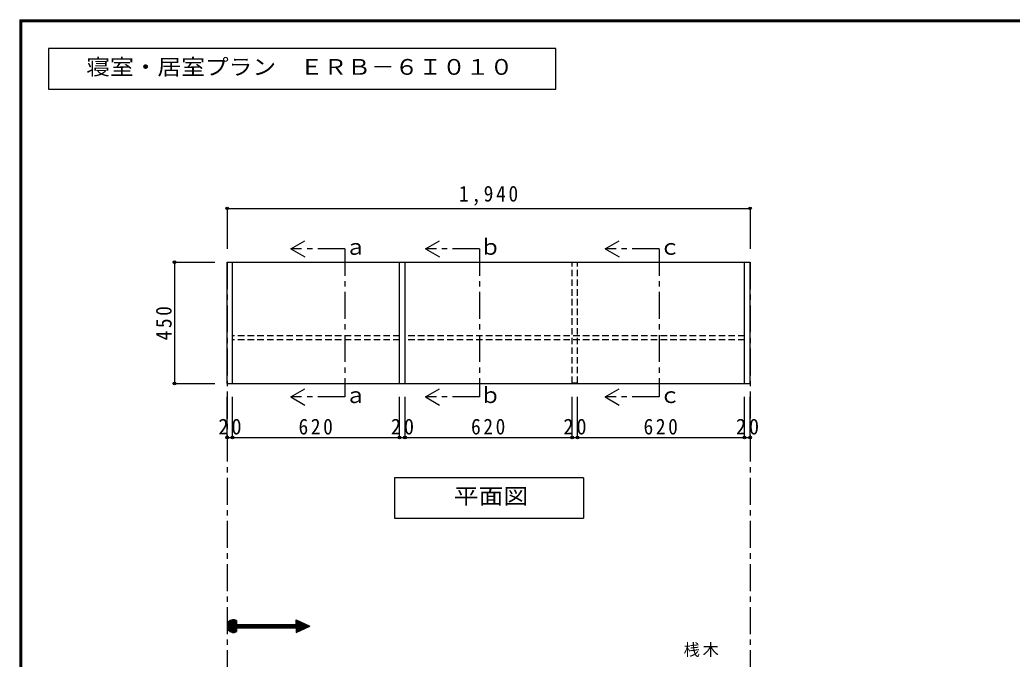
# Model space of a CAD drawing. Units: millimetres at full size, sheet at 1:20. Extents: x -3922 to 3878, y -2932 to 2722.
# Drawn here: x -3922 to -241, y 350 to 2722 of the extents above; entities that cross this region are included whole.
import ezdxf
from ezdxf.enums import TextEntityAlignment as Align

# ---------------------------------------------------------------- set-up
doc = ezdxf.new("R2010")
doc.units = ezdxf.units.MM
doc.header["$LTSCALE"] = 20
doc.header["$PDMODE"] = 32
doc.header["$PDSIZE"] = 10
doc.linetypes.add('CHAIN1', pattern=[8, 5, -1, 1, -1])
doc.linetypes.add('DASHED1', pattern=[1.8, 1.2, -0.6])
for name, color, linetype in [('0-2_本体', 2, 'Continuous'), ('0-3_固定棚', 2, 'Continuous'), ('0-4_可動棚', 3, 'Continuous'), ('0-6_ﾊﾟｲﾌﾟﾊﾝｶﾞｰ', 7, 'Continuous'), ('0-A_文字', 7, 'Continuous'), ('0-B_寸法', 4, 'Continuous'), ('F-1_枠', 6, 'Continuous')]:
    doc.layers.add(name, color=color, linetype=linetype)
doc.styles.add('ＭＳ ゴシック', font='')
doc.styles.get('ＭＳ ゴシック').set_extended_font_data('MS Gothic')

msp = doc.modelspace()

# ---------------------------------------------------------------- linework, layer by layer
at = {"layer": '0-2_本体'}
for p, q in [((-3153.06, 1822.73), (-3133.06, 1822.73)), ((-3153.06, 1372.73), (-3153.06, 1822.73)), ((-3133.06, 1372.73), (-3133.06, 1822.73)), ((-2513.06, 1372.73), (-2513.06, 1822.73)), ((-2513.06, 1822.73), (-2493.06, 1822.73)), ((-2493.06, 1372.73), (-2493.06, 1822.73)), ((-1213.06, 1372.73), (-1213.06, 1822.73)), ((-3153.06, 1372.73), (-3133.06, 1372.73)), ((-2513.06, 1372.73), (-2493.06, 1372.73)), ((-1233.06, 1372.73), (-1213.06, 1372.73))]:
    msp.add_line(p, q, dxfattribs=at)
at = {"layer": '0-2_本体', "linetype": 'DASHED1'}
for p, q in [((-1873.06, 1822.73), (-1853.06, 1822.73)), ((-1873.06, 1374.73), (-1873.06, 1822.73)), ((-1853.06, 1374.73), (-1853.06, 1822.73)), ((-1873.06, 1374.73), (-1853.06, 1374.73))]:
    msp.add_line(p, q, dxfattribs=at)
at = {"layer": '0-2_本体', "color": 3}
msp.add_line((-3133.06, 1372.73), (-1233.06, 1372.73), dxfattribs=at)
at = {"layer": '0-2_本体'}
msp.add_lwpolyline([(-1233.06, 1372.73), (-1233.06, 1822.73), (-1213.06, 1822.73)], dxfattribs=at)
at = {"layer": '0-3_固定棚', "color": 3}
for p, q in [((-3133.06, 1822.73), (-2513.06, 1822.73)), ((-1853.06, 1822.73), (-1233.06, 1822.73))]:
    msp.add_line(p, q, dxfattribs=at)
at = {"layer": '0-4_可動棚'}
msp.add_line((-2493.06, 1822.73), (-1873.06, 1822.73), dxfattribs=at)
at = {"layer": '0-6_ﾊﾟｲﾌﾟﾊﾝｶﾞｰ', "color": 4, "linetype": 'DASHED1'}
for p, q in [((-2513.06, 1550.22), (-3133.06, 1550.22)), ((-1233.06, 1550.22), (-2493.06, 1550.22)), ((-2513.06, 1535.24), (-3133.06, 1535.24)), ((-1233.06, 1535.24), (-2493.06, 1535.24))]:
    msp.add_line(p, q, dxfattribs=at)
at = {"layer": '0-A_文字'}
for p, q in [((-3815.36, 2615.63), (-3815.36, 2465.63)), ((-1933.23, 2615.63), (-3815.36, 2615.63)), ((-1933.23, 2465.63), (-1933.23, 2615.63)), ((-3815.36, 2465.63), (-1933.23, 2465.63)), ((-2916.55, 1872.73), (-2864.59, 1902.73)), ((-2416.53, 1872.73), (-2364.57, 1902.73)), ((-1750.1, 1872.73), (-1698.14, 1902.73)), ((-2916.55, 1872.73), (-2864.59, 1842.73)), ((-2416.53, 1872.73), (-2364.57, 1842.73)), ((-1750.1, 1872.73), (-1698.14, 1842.73)), ((-2916.55, 1322.73), (-2864.59, 1352.73)), ((-2416.53, 1322.73), (-2364.57, 1352.73)), ((-1750.1, 1322.73), (-1698.14, 1352.73)), ((-2916.55, 1322.73), (-2864.59, 1292.73)), ((-2416.53, 1322.73), (-2364.57, 1292.73)), ((-1750.1, 1322.73), (-1698.14, 1292.73)), ((-1831.06, 1022.73), (-2532.06, 1022.73)), ((-1831.06, 1022.73), (-1831.06, 872.73)), ((-3153.06, 472.25), (-3129.1, 496.2)), ((-3152.92, 475.22), (-3132.07, 496.06)), ((-3152.87, 469.61), (-3126.46, 496.02)), ((-3152.44, 467.21), (-3124.06, 495.58)), ((-3152.26, 478.71), (-3135.56, 495.4)), ((-3151.81, 465.01), (-3121.87, 494.96)), ((-3151.01, 462.98), (-3119.83, 494.16)), ((-3150.5, 483.29), (-3140.15, 493.65)), ((-3150.07, 461.09), (-3117.95, 493.22)), ((-3148.99, 459.34), (-3117.65, 490.69)), ((-3147.79, 457.72), (-3117.65, 487.86)), ((-3146.46, 456.22), (-3117.65, 485.03)), ((-3145.01, 454.84), (-3117.65, 482.21)), ((-3143.44, 453.58), (-3117.65, 479.38)), ((-2906.88, 466.7), (-2883.65, 489.93)), ((-2904.05, 466.7), (-2881.72, 489.03)), ((-2901.22, 466.7), (-2879.78, 488.13)), ((-2898.39, 466.7), (-2877.85, 487.24)), ((-2897.16, 496.21), (-2846.34, 472.6)), ((-2897.16, 478.49), (-2897.16, 496.21)), ((-2897.16, 493.39), (-2895.23, 495.31)), ((-2897.16, 490.56), (-2893.3, 494.42)), ((-2897.16, 487.73), (-2891.37, 493.52)), ((-2897.16, 484.9), (-2889.44, 492.62)), ((-2897.16, 482.07), (-2887.51, 491.72)), ((-2897.16, 479.24), (-2885.58, 490.83)), ((-2897.16, 465.1), (-2875.92, 486.34)), ((-2897.16, 462.27), (-2873.99, 485.44)), ((-2897.16, 459.45), (-2872.06, 484.55)), ((-2897.16, 456.62), (-2870.13, 483.65)), ((-2897.16, 453.79), (-2868.2, 482.75)), ((-2897.16, 450.96), (-2866.27, 481.85)), ((-2895.57, 449.73), (-2864.34, 480.96)), ((-2890.28, 452.18), (-2862.4, 480.06)), ((-2885, 454.64), (-2860.47, 479.16)), ((-3141.75, 452.44), (-3115.7, 478.49)), ((-3139.93, 451.44), (-3112.87, 478.49)), ((-3137.96, 450.57), (-3110.04, 478.49)), ((-3135.84, 449.87), (-3107.22, 478.49)), ((-3133.54, 449.34), (-3117.65, 465.23)), ((-3131.01, 449.04), (-3117.65, 462.41)), ((-3128.2, 449.02), (-3117.65, 459.58)), ((-3124.98, 449.41), (-3117.65, 456.75)), ((-3121.03, 450.54), (-3117.65, 453.92)), ((-3117.65, 466.7), (-3117.65, 452.15)), ((-3117.65, 466.7), (-2897.16, 466.7)), ((-3116.18, 466.7), (-3104.39, 478.49)), ((-3113.35, 466.7), (-3101.56, 478.49)), ((-3110.52, 466.7), (-3098.73, 478.49)), ((-3107.7, 466.7), (-3095.9, 478.49)), ((-3104.87, 466.7), (-3093.07, 478.49)), ((-3102.04, 466.7), (-3090.24, 478.49)), ((-3099.21, 466.7), (-3087.42, 478.49)), ((-3096.38, 466.7), (-3084.59, 478.49)), ((-3093.55, 466.7), (-3081.76, 478.49)), ((-3090.72, 466.7), (-3078.93, 478.49)), ((-3087.9, 466.7), (-3076.1, 478.49)), ((-3085.07, 466.7), (-3073.27, 478.49)), ((-3082.24, 466.7), (-3070.45, 478.49)), ((-3079.41, 466.7), (-3067.62, 478.49)), ((-3076.58, 466.7), (-3064.79, 478.49)), ((-3073.75, 466.7), (-3061.96, 478.49)), ((-3070.93, 466.7), (-3059.13, 478.49)), ((-3068.1, 466.7), (-3056.3, 478.49)), ((-3065.27, 466.7), (-3053.48, 478.49)), ((-3062.44, 466.7), (-3050.65, 478.49)), ((-3059.61, 466.7), (-3047.82, 478.49)), ((-3056.78, 466.7), (-3044.99, 478.49)), ((-3053.96, 466.7), (-3042.16, 478.49)), ((-3051.13, 466.7), (-3039.33, 478.49)), ((-3048.3, 466.7), (-3036.5, 478.49)), ((-3045.47, 466.7), (-3033.68, 478.49)), ((-3042.64, 466.7), (-3030.85, 478.49)), ((-3039.81, 466.7), (-3028.02, 478.49)), ((-3036.98, 466.7), (-3025.19, 478.49)), ((-3034.16, 466.7), (-3022.36, 478.49)), ((-3031.33, 466.7), (-3019.53, 478.49)), ((-3028.5, 466.7), (-3016.71, 478.49)), ((-3025.67, 466.7), (-3013.88, 478.49)), ((-3022.84, 466.7), (-3011.05, 478.49)), ((-3020.01, 466.7), (-3008.22, 478.49)), ((-3017.19, 466.7), (-3005.39, 478.49)), ((-3014.36, 466.7), (-3002.56, 478.49)), ((-3011.53, 466.7), (-2999.73, 478.49)), ((-3008.7, 466.7), (-2996.91, 478.49)), ((-3005.87, 466.7), (-2994.08, 478.49)), ((-3003.04, 466.7), (-2991.25, 478.49)), ((-3000.22, 466.7), (-2988.42, 478.49)), ((-2997.39, 466.7), (-2985.59, 478.49)), ((-2994.56, 466.7), (-2982.76, 478.49)), ((-2991.73, 466.7), (-2979.94, 478.49)), ((-2988.9, 466.7), (-2977.11, 478.49)), ((-2986.07, 466.7), (-2974.28, 478.49)), ((-2983.24, 466.7), (-2971.45, 478.49)), ((-2980.42, 466.7), (-2968.62, 478.49)), ((-2977.59, 466.7), (-2965.79, 478.49)), ((-2974.76, 466.7), (-2962.97, 478.49)), ((-2971.93, 466.7), (-2960.14, 478.49)), ((-2969.1, 466.7), (-2957.31, 478.49)), ((-2966.27, 466.7), (-2954.48, 478.49)), ((-2963.45, 466.7), (-2951.65, 478.49)), ((-2960.62, 466.7), (-2948.82, 478.49)), ((-2957.79, 466.7), (-2945.99, 478.49)), ((-2954.96, 466.7), (-2943.17, 478.49)), ((-2952.13, 466.7), (-2940.34, 478.49)), ((-2949.3, 466.7), (-2937.51, 478.49)), ((-2946.47, 466.7), (-2934.68, 478.49)), ((-2943.65, 466.7), (-2931.85, 478.49)), ((-2940.82, 466.7), (-2929.02, 478.49)), ((-2937.99, 466.7), (-2926.2, 478.49)), ((-2935.16, 466.7), (-2923.37, 478.49)), ((-2932.33, 466.7), (-2920.54, 478.49)), ((-2929.5, 466.7), (-2917.71, 478.49)), ((-2926.68, 466.7), (-2914.88, 478.49)), ((-2923.85, 466.7), (-2912.05, 478.49)), ((-2921.02, 466.7), (-2909.23, 478.49)), ((-2918.19, 466.7), (-2906.4, 478.49)), ((-2915.36, 466.7), (-2903.57, 478.49)), ((-2912.53, 466.7), (-2900.74, 478.49)), ((-2909.71, 466.7), (-2897.91, 478.49)), ((-2897.16, 448.99), (-2846.34, 472.6)), ((-2897.16, 466.7), (-2897.16, 448.99)), ((-2879.72, 457.09), (-2858.54, 478.26)), ((-2874.43, 459.54), (-2856.61, 477.37)), ((-2869.15, 462), (-2854.68, 476.47)), ((-2863.87, 464.45), (-2852.75, 475.57)), ((-2858.59, 466.91), (-2850.82, 474.68)), ((-2853.3, 469.36), (-2848.89, 473.78)), ((-2848.02, 471.82), (-2846.95, 472.88))]:
    msp.add_line(p, q, dxfattribs=at)
at = {"layer": '0-A_文字', "linetype": 'CHAIN1'}
for p, q in [((-2716.55, 1872.73), (-2916.55, 1872.73)), ((-2716.55, 1872.73), (-2716.55, 1322.73)), ((-2216.53, 1872.73), (-2416.53, 1872.73)), ((-2216.53, 1872.73), (-2216.53, 1322.73)), ((-1550.1, 1872.73), (-1750.1, 1872.73)), ((-1550.1, 1872.73), (-1550.1, 1322.73)), ((-3153.06, 1822.73), (-3153.06, -1711.27)), ((-1213.06, 1822.73), (-1213.06, -1711.27)), ((-2716.55, 1322.73), (-2916.55, 1322.73)), ((-2216.53, 1322.73), (-2416.53, 1322.73)), ((-1550.1, 1322.73), (-1750.1, 1322.73))]:
    msp.add_line(p, q, dxfattribs=at)
at = {"layer": '0-A_文字'}
for points in [[(-2532.06, 1022.73), (-2532.06, 872.73), (-1831.06, 872.73)], [(-3117.65, 493.04), (-3117.65, 478.49), (-2897.16, 478.49)]]:
    msp.add_lwpolyline(points, dxfattribs=at)
msp.add_arc((-3129.45, 472.6), 23.61, 60, 300, dxfattribs=at)
at = {"layer": '0-B_寸法'}
for p, q in [((-3153.06, 2022.73), (-3153.06, 1872.73)), ((-3153.06, 2022.73), (-1213.06, 2022.73)), ((-1213.06, 2022.73), (-1213.06, 1872.73)), ((-3348.06, 1822.73), (-3198.06, 1822.73)), ((-3348.06, 1822.73), (-3348.06, 1372.73)), ((-3348.06, 1372.73), (-3198.06, 1372.73)), ((-3153.06, 1172.73), (-3153.06, 1322.73)), ((-3133.06, 1172.73), (-3133.06, 1322.73)), ((-2513.06, 1172.73), (-2513.06, 1322.73)), ((-2493.06, 1172.73), (-2493.06, 1322.73)), ((-2493.06, 1172.73), (-2493.06, 1322.73)), ((-1873.06, 1172.73), (-1873.06, 1322.73)), ((-1853.06, 1172.73), (-1853.06, 1322.73)), ((-1233.06, 1172.73), (-1233.06, 1322.73)), ((-1213.06, 1172.73), (-1213.06, 1322.73)), ((-3153.06, 1172.73), (-3133.06, 1172.73)), ((-3133.06, 1172.73), (-2513.06, 1172.73)), ((-2513.06, 1172.73), (-2493.06, 1172.73)), ((-2493.06, 1172.73), (-1873.06, 1172.73)), ((-1873.06, 1172.73), (-1853.06, 1172.73)), ((-1853.06, 1172.73), (-1233.06, 1172.73)), ((-1233.06, 1172.73), (-1213.06, 1172.73))]:
    msp.add_line(p, q, dxfattribs=at)
at = {"layer": '0-B_寸法', "color": 7}
for p in [(-3153.06, 2022.73), (-1213.06, 2022.73), (-3348.06, 1822.73), (-3348.06, 1372.73), (-3153.06, 1172.73), (-3133.06, 1172.73), (-2513.06, 1172.73), (-2493.06, 1172.73), (-1873.06, 1172.73), (-1853.06, 1172.73), (-1233.06, 1172.73), (-1213.06, 1172.73)]:
    msp.add_point(p, dxfattribs=at)
at = {"layer": 'F-1_枠'}
for p, q in [((-3922.03, 2722.29), (-3922.03, -2864.37)), ((-3922.03, 2722.29), (3877.97, 2722.29)), ((-3922.03, 2718.96), (3877.97, 2718.96)), ((-3922.03, 2715.63), (3877.97, 2715.63)), ((-3918.7, 2722.29), (-3918.7, -2864.37)), ((-3915.36, 2722.29), (-3915.36, -2864.37))]:
    msp.add_line(p, q, dxfattribs=at)

# ---------------------------------------------------------------- texts
at = {"layer": '0-A_文字', "style": 'ＭＳ ゴシック'}
for s, width, p in [('寝室・居室プラン\u3000ＥＲＢ－６Ｉ０１０', 1.1, (-3675.36, 2500.63)), ('平面図', 1.15, (-2312.06, 907.73))]:
    msp.add_text(s, height=58.65, dxfattribs=dict(at, width=width)).set_placement(p, align=Align.BOTTOM_LEFT)
for s, p in [('ａ', (-2716.55, 1832.73)), ('ｂ', (-2216.53, 1832.73)), ('ｃ', (-1550.1, 1832.73)), ('ｂ', (-2216.53, 1282.73)), ('ａ', (-2716.55, 1282.73)), ('ｃ', (-1550.1, 1282.73))]:
    msp.add_text(s, height=58.65, dxfattribs=at).set_placement(p, align=Align.BOTTOM_LEFT)
at = {"layer": '0-A_文字', "insert": (-1459.26, 358.08), "char_height": 43.99, "attachment_point": 7, "style": 'ＭＳ ゴシック'}
msp.add_mtext('\\T1.17;桟木', dxfattribs=at)
at = {"layer": '0-B_寸法', "color": 7, "char_height": 58.65, "attachment_point": 7, "style": 'ＭＳ ゴシック'}
for s, insert in [('\\T1.28;\\W0.9;1,940', (-2293.06, 2032.73)), ('\\T1.27;\\W0.95;20', (-3185.56, 1182.73)), ('\\T1.27;\\W0.9;620', (-2888.06, 1182.73)), ('\\T1.27;\\W0.95;20', (-2545.56, 1182.73)), ('\\T1.27;\\W0.9;620', (-2248.06, 1182.73)), ('\\T1.27;\\W0.95;20', (-1905.56, 1182.73)), ('\\T1.27;\\W0.9;620', (-1608.06, 1182.73)), ('\\T1.27;\\W0.95;20', (-1265.56, 1182.73))]:
    msp.add_mtext(s, dxfattribs=dict(at, insert=insert))
at = {"layer": '0-B_寸法', "color": 7, "insert": (-3358.06, 1532.73), "char_height": 58.65, "attachment_point": 7, "rotation": 90, "style": 'ＭＳ ゴシック'}
msp.add_mtext('\\T1.27;\\W0.9;450', dxfattribs=at)

doc.saveas('drawing.dxf')
